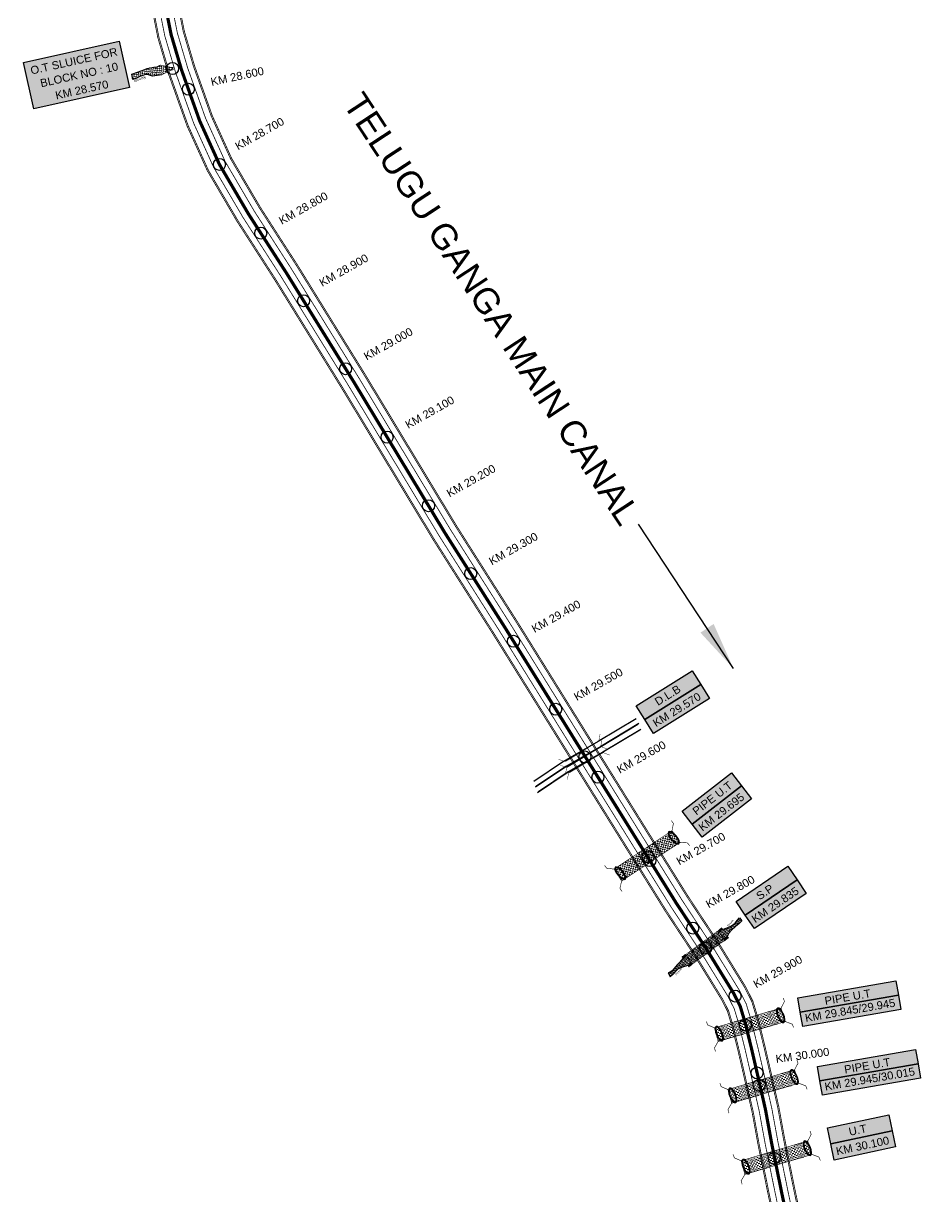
# Model space of a CAD drawing. Header units: inches. Extents: x 85036 to 260440, y 1649183 to 1742360.
# Drawn here: x 88382 to 89503, y 1707195 to 1708661 of the extents above; entities that cross this region are included whole.
import ezdxf

# ---------------------------------------------------------------- set-up
doc = ezdxf.new("R2010")
doc.units = ezdxf.units.IN
doc.header["$MEASUREMENT"] = 0
doc.header["$PDMODE"] = 32
doc.header["$PDSIZE"] = 15
doc.linetypes.add('ACAD_ISO02W100', pattern=[15, 12, -3])
for name, color, linetype in [('bed with', 5, 'Continuous'), ('cahnige', 7, 'Continuous'), ('CARTTRACK', 30, 'ACAD_ISO02W100'), ('chainage', 7, 'Continuous'), ('laying', 4, 'Continuous'), ('lining', 4, 'Continuous'), ('OT', 7, 'Continuous'), ('ROAD', 6, 'Continuous'), ('SLB', 11, 'Continuous'), ('STREAM', 4, 'Continuous'), ('Stu coo', 3, 'Continuous'), ('top of bund', 1, 'Continuous'), ('UT', 173, 'ACAD_ISO02W100'), ('V', 6, 'Continuous'), ('ZSTU', 7, 'Continuous')]:
    doc.layers.add(name, color=color, linetype=linetype)
doc.styles.add('5mm', font='times.ttf', dxfattribs={"height": 3})
doc.styles.get("Standard").update_dxf_attribs({"font": 'arial.ttf'})
doc.dimstyles.get("Standard").update_dxf_attribs({"dimtxt": 0.18, "dimasz": 0.18, "dimexe": 0.18, "dimexo": 0.0625, "dimgap": 0.09, "dimtad": 0, "dimtih": 1, "dimtoh": 1, "dimdec": 4, "dimzin": 0, "dimdsep": 46, "dimtxsty": 'Standard', "dimcen": 0.09, "dimadec": 0, "dimazin": 0, "dimtfac": 1, "dimtdec": 4, "dimtofl": 0, "dimtmove": 0, "dimatfit": 3, "dimfxl": 1, "dimtolj": 1, "dimtzin": 0, "dimarcsym": 0})
pattern_1 = [(228.0128, (-362214.3310220317, -1526288.492507028), (-7.999998232158162, -9.000001341607247), [0.134536, -13.319088]), (184.9697, (-362214.4210220316, -1526288.592507028), (12.00000105151764, 0.9999913070070519), [0.230868, -22.855925]), (132.5104, (-362214.6510220316, -1526288.612507028), (9.999990718346812, -11.0000086738712), [0.162788, -16.116032]), (267.2737, (-362215.0410220316, -1526288.862507028), (0.9999960177271904, 20.00000029497347), [0.210238, -20.813558]), (292.8337, (-362215.0510220316, -1526289.072507028), (-5.00000990543714, 11.99999641177778), [0.206155, -20.409373]), (357.2737, (-362214.9710220316, -1526289.262507028), (-20.00000029497347, 0.9999960177271915), [0.210238, -20.813558]), (37.6942, (-362214.7610220317, -1526289.272507028), (-13.00000734561798, -9.99999040516053), [0.278029, -27.524849]), (72.2553, (-362214.5410220316, -1526289.102507028), (7.000010762705409, 21.99999623123919), [0.262488, -25.986321]), (121.4296, (-362214.4610220316, -1526288.852507028), (-8.000008234176365, 12.99999503649257), [0.21095, -20.884073]), (175.2364, (-362214.5710220317, -1526288.672507028), (11.00000094631958, -0.9999915326612605), [0.2408319999999999, -11.80076299999999]), (222.3974, (-362214.8110220316, -1526288.652507028), (-12.00000735107323, -10.99999208201412), [0.311448, -30.833375]), (138.8141, (-362214.0510220316, -1526288.872507028), (-7.000002946805715, 5.999997313342756), [0.106301, -10.523844]), (171.4692, (-362214.1310220317, -1526288.802507028), (12.99999828481513, -2.00000791003979), [0.2022369999999999, -20.02151099999998]), (225, (-362214.3310220317, -1526288.772507028), (-1.110223024625157e-16, -1.000000309448952), [0.141421, -1.272792]), (203.1986, (-362214.4010220316, -1526288.652507028), (4.999999730667075, 2.000001325264854), [0.076158, -7.539615]), (291.8014, (-362214.4710220316, -1526288.682507028), (-0.9999999105006487, 3.00000027301077), [0.107703, -5.277462]), (30.9638, (-362214.4310220316, -1526288.782507028), (2.999998022287998, 2.000002483540733), [0.1749289999999999, -5.656022999999996]), (161.5651, (-362214.2810220316, -1526288.692507028), (2.000000434592962, -0.9999984032227077), [0.126491, -3.035787]), (16.38950000000001, (-362215.0510220316, -1526288.682507028), (10.00000219841196, 2.99999270981797), [0.1772, -17.542845]), (70.3462, (-362214.8810220317, -1526288.632507028), (-3.999995247371745, -11.00000213560622), [0.148661, -14.717408]), (293.1986, (-362214.2810220316, -1526288.492507028), (-2.000001325264854, 4.999999730667075), [0.152315, -7.463458]), (343.6105, (-362214.2210220316, -1526288.632507028), (-10.00000219841196, 2.999992709817974), [0.1771999999999999, -17.54284499999998]), (339.444, (-362215.0510220316, -1526289.302507028), (-5.000001844542423, 1.999995996421584), [0.17088, -8.373124]), (294.7751, (-362214.8910220317, -1526289.362507028), (-4.99999218924517, 11.00000342183912), [0.1431779999999999, -14.17464299999999]), (66.80140000000002, (-362214.2710220316, -1526289.492507028), (2.000001325264855, 4.999999730667075), [0.152315, -7.463458]), (17.35400000000001, (-362214.2110220316, -1526289.352507028), (-13.00000201909683, -3.999994502259118), [0.167631, -16.59542399999999]), (69.444, (-362214.7610220317, -1526289.492507028), (-1.999995996421587, -5.000001844542422), [0.08544, -8.458563999999999]), (101.3098999999999, (-362214.3310220317, -1526289.492507028), (-0.9999976321616053, 4.000000752230952), [0.05098999999999999, -5.048028999999998]), (165.9638, (-362214.3410220316, -1526289.442507028), (3.00000054598974, -0.9999980573612457), [0.206155, -3.91695]), (186.009, (-362214.5410220316, -1526289.392507028), (9.99999975090604, 0.9999993174818415), [0.19105, -18.913923]), (303.6901, (-362214.4310220316, -1526288.872507028), (-1.000001334507191, 1.99999955777116), [0.144222, -3.461329]), (353.1572, (-362214.3510220316, -1526288.992507028), (16.99999936547855, -2.000007997924761), [0.251794, -24.927563]), (60.94540000000001, (-362214.1010220316, -1526289.022507028), (-4.000000027199279, -7.000000384569686), [0.102956, -10.192674]), (90, (-362214.0510220316, -1526288.932507028), (-0.9999999999999999, 1), [0.06, -0.94]), (120.2564, (-362214.5610220316, -1526289.362507028), (3.999994886802694, -7.000002455854734), [0.138924, -13.75352]), (48.01279999999999, (-362214.6310220317, -1526289.242507028), (7.99999823215816, 9.000001341607248), [0.269072, -13.184552]), (0, (-362214.4510220317, -1526289.042507028), (1, 1), [0.26, -0.74]), (325.3048, (-362214.1910220316, -1526289.042507028), (-9.999994258987526, 7.000008609594458), [0.158114, -15.653274]), (254.0546, (-362214.0610220316, -1526289.132507028), (-0.9999998892963811, -4.000000126652151), [0.145602, -7.134508]), (207.646, (-362214.1010220316, -1526289.272507028), (-18.99999580717959, -10.00000771316918), [0.237065, -23.469474]), (175.4261, (-362214.3110220316, -1526289.382507028), (-13.00000055831213, 0.999994801161084), [0.2507989999999997, -24.82907399999998])]
pattern_2 = [(0, (-362215.0510220316, -1526289.492507028), (1.25, 1.25), [1.25, -1.25])]
pattern_3 = [(228.0128, (-362243.1753484617, -1526336.432974194), (-7.999998232158162, -9.000001341607247), [0.134536, -13.319088]), (184.9697, (-362243.2653484617, -1526336.532974194), (12.00000105151764, 0.9999913070070519), [0.230868, -22.855925]), (132.5104, (-362243.4953484617, -1526336.552974194), (9.999990718346812, -11.0000086738712), [0.162788, -16.116032]), (267.2737, (-362243.8853484617, -1526336.802974194), (0.9999960177271904, 20.00000029497347), [0.210238, -20.813558]), (292.8337, (-362243.8953484617, -1526337.012974194), (-5.00000990543714, 11.99999641177778), [0.206155, -20.409373]), (357.2737, (-362243.8153484617, -1526337.202974194), (-20.00000029497347, 0.9999960177271915), [0.210238, -20.813558]), (37.6942, (-362243.6053484617, -1526337.212974194), (-13.00000734561798, -9.99999040516053), [0.278029, -27.524849]), (72.2553, (-362243.3853484617, -1526337.042974194), (7.000010762705409, 21.99999623123919), [0.262488, -25.986321]), (121.4296, (-362243.3053484617, -1526336.792974194), (-8.000008234176365, 12.99999503649257), [0.21095, -20.884073]), (175.2364, (-362243.4153484617, -1526336.612974194), (11.00000094631958, -0.9999915326612605), [0.2408319999999999, -11.80076299999999]), (222.3974, (-362243.6553484617, -1526336.592974194), (-12.00000735107323, -10.99999208201412), [0.311448, -30.833375]), (138.8141, (-362242.8953484617, -1526336.812974194), (-7.000002946805715, 5.999997313342756), [0.106301, -10.523844]), (171.4692, (-362242.9753484617, -1526336.742974194), (12.99999828481513, -2.00000791003979), [0.2022369999999998, -20.02151099999998]), (225, (-362243.1753484617, -1526336.712974194), (-1.110223024625157e-16, -1.000000309448952), [0.141421, -1.272792]), (203.1986, (-362243.2453484617, -1526336.592974194), (4.999999730667075, 2.000001325264854), [0.076158, -7.539615]), (291.8014, (-362243.3153484617, -1526336.622974194), (-0.9999999105006487, 3.00000027301077), [0.107703, -5.277462]), (30.9638, (-362243.2753484617, -1526336.722974194), (2.999998022287998, 2.000002483540733), [0.1749289999999998, -5.656022999999995]), (161.5651, (-362243.1253484617, -1526336.632974194), (2.000000434592962, -0.9999984032227077), [0.126491, -3.035787]), (16.38950000000001, (-362243.8953484617, -1526336.622974194), (10.00000219841196, 2.99999270981797), [0.1772, -17.542845]), (70.3462, (-362243.7253484617, -1526336.572974194), (-3.999995247371745, -11.00000213560622), [0.148661, -14.717408]), (293.1986, (-362243.1253484617, -1526336.432974194), (-2.000001325264854, 4.999999730667075), [0.152315, -7.463458]), (343.6105, (-362243.0653484617, -1526336.572974194), (-10.00000219841196, 2.999992709817974), [0.1771999999999998, -17.54284499999998]), (339.444, (-362243.8953484617, -1526337.242974194), (-5.000001844542423, 1.999995996421584), [0.17088, -8.373124]), (294.7751, (-362243.7353484617, -1526337.302974194), (-4.99999218924517, 11.00000342183912), [0.1431779999999998, -14.17464299999999]), (66.80140000000002, (-362243.1153484617, -1526337.432974194), (2.000001325264855, 4.999999730667075), [0.152315, -7.463458]), (17.35400000000001, (-362243.0553484617, -1526337.292974194), (-13.00000201909683, -3.999994502259118), [0.167631, -16.59542399999999]), (69.444, (-362243.6053484617, -1526337.432974194), (-1.999995996421587, -5.000001844542422), [0.08544, -8.458563999999999]), (101.3098999999999, (-362243.1753484617, -1526337.432974194), (-0.9999976321616053, 4.000000752230952), [0.05098999999999998, -5.048028999999997]), (165.9638, (-362243.1853484617, -1526337.382974194), (3.00000054598974, -0.9999980573612457), [0.206155, -3.91695]), (186.009, (-362243.3853484617, -1526337.332974194), (9.99999975090604, 0.9999993174818415), [0.19105, -18.913923]), (303.6901, (-362243.2753484617, -1526336.812974194), (-1.000001334507191, 1.99999955777116), [0.144222, -3.461329]), (353.1572, (-362243.1953484617, -1526336.932974194), (16.99999936547855, -2.000007997924761), [0.251794, -24.927563]), (60.94540000000001, (-362242.9453484617, -1526336.962974194), (-4.000000027199279, -7.000000384569686), [0.102956, -10.192674]), (90, (-362242.8953484617, -1526336.872974194), (-0.9999999999999999, 1), [0.06, -0.94]), (120.2564, (-362243.4053484617, -1526337.302974194), (3.999994886802694, -7.000002455854734), [0.138924, -13.75352]), (48.01279999999999, (-362243.4753484617, -1526337.182974194), (7.99999823215816, 9.000001341607248), [0.269072, -13.184552]), (0, (-362243.2953484617, -1526336.982974194), (1, 1), [0.26, -0.74]), (325.3048, (-362243.0353484617, -1526336.982974194), (-9.999994258987526, 7.000008609594458), [0.158114, -15.653274]), (254.0546, (-362242.9053484617, -1526337.072974194), (-0.9999998892963811, -4.000000126652151), [0.145602, -7.134508]), (207.646, (-362242.9453484617, -1526337.212974194), (-18.99999580717959, -10.00000771316918), [0.237065, -23.469474]), (175.4261, (-362243.1553484617, -1526337.322974194), (-13.00000055831213, 0.999994801161084), [0.2507989999999997, -24.82907399999998])]

# ---------------------------------------------------------------- blocks, each defined once
blk = doc.blocks.new('VBVB')
at = {"layer": 'STREAM'}
h = blk.add_hatch(dxfattribs=at)
h.set_pattern_fill('DASH', color=256, scale=10, style=0)
h.set_pattern_definition([(0, (17867.88371487719, -28501.71006121906), (1.25, 1.25), [1.25, -1.25])])
h.paths.add_polyline_path([(380095.9578547815, 1497774.979899091), (380098.8683746898, 1497780.214053723), (380100.4483272064, 1497784.617400714), (380101.7788353608, 1497788.771502249), (380103.7746272102, 1497793.590268896), (380099.5335991489, 1497795.916580957), (380098.452594594, 1497793.507197633), (380097.6210344023, 1497789.602341558), (380096.9557507077, 1497787.691449154), (380095.791578286, 1497784.700503649), (380093.8789543023, 1497782.955785437), (380090.8853257658, 1497780.795647573), (380086.5656440002, 1497773.963976908), (380084.6014813699, 1497765.180921337), (380084.0768038103, 1497764.329620298), (380085.9416349676, 1497763.15133106), (380086.5685083546, 1497763.834778382), (380093.7175540949, 1497769.302057871), (380094.4610701322, 1497772.653587032)])
at = {"layer": 'OT', "const_width": 0.4999999999999999}
blk.add_lwpolyline([(380084.6014813699, 1497765.180921337), (380084.0733134003, 1497764.331791371), (380083.5451454307, 1497763.482661405), (380085.4049872326, 1497762.307524679), (380085.9416349677, 1497763.15133106), (380084.0768038104, 1497764.329620298), (380085.9416349677, 1497763.15133106), (380086.568508355, 1497763.834778382), (380093.717554095, 1497769.302057871), (380086.568508355, 1497763.834778382), (380085.9416349677, 1497763.15133106), (380084.0768038104, 1497764.329620298), (380084.6014813699, 1497765.180921337), (380086.5656440002, 1497773.963976908)], dxfattribs=at)
at = {"layer": 'STREAM'}
blk.add_lwpolyline([(380086.5656440002, 1497773.963976908), (380090.8853257659, 1497780.795647574), (380093.8789543033, 1497782.955785438), (380095.7915782861, 1497784.700503649), (380096.9557507072, 1497787.691449152), (380097.6210344024, 1497789.602341558), (380098.4525945941, 1497793.507197633), (380099.5335991488, 1497795.916580957), (380103.7746272101, 1497793.590268896), (380101.7788353609, 1497788.771502249), (380100.4483272069, 1497784.617400716), (380098.8683746899, 1497780.214053723), (380095.9578547826, 1497774.979899092), (380094.4610701321, 1497772.653587032), (380093.717554095, 1497769.302057871)], dxfattribs=at)
at = {"layer": 'cahnige', "style": '5mm'}
blk.add_text('Stream', height=2.5, rotation=71.17434464616717, dxfattribs=at).set_placement((380095.0016310557, 1497785.493162808))
blk = doc.blocks.new('A$C377B10CC')
at = {"layer": 'STREAM'}
h = blk.add_hatch(dxfattribs=at)
h.set_pattern_fill('DASH', color=256, scale=10, style=0)
h.set_pattern_definition(pattern_2)
h.paths.add_polyline_path([(-21.08494824264198, 10.39821502007544), (-19.27474394725869, 14.9729934823699), (-16.18663339636989, 21.24998857849248), (-13.84395335207229, 26.14394057728347), (-11.82073506258894, 30.82506799115799), (-15.86717164155561, 33.27204399043694), (-17.46448041551048, 29.0164390646387), (-18.42280644358834, 24.86724643129855), (-21.40440999745624, 19.97332610306328), (-25.23789181862958, 15.71772117726505), (-29.9438456458156, 11.73286320897751), (-32.55258794897789, 7.397025274472546), (-28.05102203169388, 4.507492972305098), (-23.61509535066327, 1.521298239562105), (-21.08650298323482, 5.72392365569249)])
h = blk.add_hatch(dxfattribs=at)
h.set_pattern_fill('DASH', color=256, scale=10, style=0)
h.set_pattern_definition(pattern_2)
h.paths.add_polyline_path([(-60.19243563445735, -34.66217618575828), (-53.98690071125707, -38.64547753962713), (-47.9096301992253, -42.73659862830805), (-22.26358327601338, -0.1118046867195504), (-28.38064794772072, 4.006105192238503), (-34.54584827913632, 7.963515976456129)])
h = blk.add_hatch(dxfattribs=at)
h.set_pattern_fill('DASH', color=256, scale=10, style=0)
h.set_pattern_definition(pattern_2)
h.paths.add_polyline_path([(-57.74663512443659, -50.484279576689), (-52.45942178077529, -46.41916892677546), (-49.88059994621258, -42.13306005246427), (-54.31652662728474, -39.14686531969357), (-58.81809254456867, -36.25733301752601), (-61.3969143789727, -40.54344189167021), (-63.59385741560255, -47.48107765731402), (-64.76519743772232, -50.56640072958572), (-67.96923356887419, -60.27215190371499), (-69.88594486127842, -62.93188914703207), (-71.69620839302661, -64.63413745141588), (-67.43681705632478, -68.35777592635714), (-64.88112301792717, -63.03830143949018), (-63.28387348033723, -57.93158819666134), (-61.89957870042419, -54.84626512438989), (-59.45039165910562, -52.18652788107279)])
at = {"layer": 'UT', "ltscale": 0.2}
h = blk.add_hatch(dxfattribs=at)
h.set_pattern_fill('GRAVEL', color=256, style=0)
h.set_pattern_definition(pattern_1)
h.paths.add_polyline_path([(-34.2363896589959, 8.477849041344596), (-32.55258794897789, 7.397025274472544), (-29.9438456458156, 11.73286320897751), (-31.65756782452809, 12.7639579155948)])
h = blk.add_hatch(dxfattribs=at)
h.set_pattern_fill('GRAVEL', color=256, style=0)
h.set_pattern_definition(pattern_1)
h.paths.add_polyline_path([(-23.61509535066326, 1.521298239562115), (-21.95385443983832, 0.4029774884693321), (-19.37278080452233, 4.692828949075191), (-21.08650298323482, 5.723923655692487)])
h = blk.add_hatch(dxfattribs=at)
h.set_pattern_fill('GRAVEL', color=256, style=0)
h.set_pattern_definition(pattern_3)
h.paths.add_polyline_path([(-58.81809254409745, -36.25733301672153), (-60.50189425464487, -35.17650925088674), (-63.08071608917089, -39.46261812490411), (-61.39691437908914, -40.54344189190306)])
h = blk.add_hatch(dxfattribs=at)
h.set_pattern_fill('GRAVEL', color=256, style=0)
h.set_pattern_definition(pattern_3)
h.paths.add_polyline_path([(-48.21710723458091, -43.24763821694069), (-49.9308294133516, -42.21654351055622), (-52.45942178071709, -46.41916892677546), (-50.7981808698969, -47.53748967801221)])
at = {"layer": 'STREAM'}
for points in [[(-29.9438456458156, 11.73286320897751), (-25.23789181862958, 15.71772117726505), (-21.40440999745624, 19.9733261030633), (-18.42280644358834, 24.86724643129855), (-17.46448041551048, 29.01643906463869), (-15.86717164155561, 33.27204399043694), (-11.82073506258894, 30.82506799115799), (-13.84395335207228, 26.1439405772835), (-16.18663339636987, 21.24998857849278), (-19.27474394725868, 14.97299348236993), (-21.08494824264199, 10.39821502007544), (-21.08650298323482, 5.723923655692488)], [(-61.39691437897272, -40.54344189167023), (-63.59385741560254, -47.48107765731402), (-64.76519743772224, -50.56640072958544), (-67.96923356887419, -60.27215190371498), (-69.8859448612784, -62.93188914703205), (-71.69620839302661, -64.63413745141588), (-67.4368170563248, -68.35777592635714), (-64.88112301792717, -63.03830143949017), (-63.28387348033721, -57.93158819666132), (-61.89957870042417, -54.8462651243899), (-59.45039165910566, -52.18652788107283), (-57.74663512443658, -50.484279576689), (-52.4594217807753, -46.41916892677546)]]:
    blk.add_lwpolyline(points, dxfattribs=at)
at = {"layer": 'UT', "ltscale": 0.2, "const_width": 0.5}
for points in [[(-60.50189425458666, -35.17650925065391), (-34.54584827914368, 7.963515976443887)], [(-48.21935903542908, -43.25138080352917), (-22.26358327601338, -0.1118046867195517)], [(-34.5605003585224, 7.972921071806923), (-28.38064794772072, 4.006105192238465), (-22.26358327601338, -0.1118046867195517)], [(-34.2363896589959, 8.477849041344598), (-31.65756782452809, 12.7639579155948)], [(-34.2363896589959, 8.477849041344598), (-28.05102203169372, 4.507492972305045), (-21.95385443983832, 0.4029774884693325)], [(-32.55258794891415, 7.397025274578482), (-29.9438456458156, 11.73286320897751)], [(-31.65756782452809, 12.7639579155948), (-29.9438456458156, 11.73286320897751)], [(-23.61509535071673, 1.521298239473253), (-21.08650298323482, 5.723923655692488)], [(-22.26358327601338, -0.1118046867195517), (-21.95385443983832, 0.4029774884693325)], [(-21.95385443983832, 0.4029774884693325), (-19.37278080452234, 4.692828949075192)], [(-21.08650298323482, 5.723923655692488), (-19.37278080452234, 4.692828949075192)], [(-63.08071608905448, -39.46261812490411), (-60.50189425458666, -35.17650925065391)], [(-63.08071608905448, -39.46261812490411), (-61.39691437897272, -40.54344189167023)], [(-61.39691437897272, -40.54344189167023), (-58.81809254450491, -36.25733301742002)], [(-60.50189425458666, -35.17650925065391), (-54.31652662728447, -39.14686531969346), (-48.21935903542908, -43.25138080352917)], [(-60.17778355506016, -34.67158128111623), (-53.98690071125748, -38.64547753962688), (-47.8842965469812, -42.75365283689462)], [(-52.4594217807753, -46.41916892677546), (-49.88059994624928, -42.13306005252525)], [(-50.7981808698969, -47.53748967777938), (-48.21710723458091, -43.24763821717352)], [(-52.4594217807753, -46.41916892677546), (-50.7981808698969, -47.53748967777938)]]:
    blk.add_lwpolyline(points, dxfattribs=at)
at = {"layer": 'cahnige', "style": '5mm'}
for p in [(-24.70947435131529, 16.98236319143325), (-60.9109538581688, -63.65351491281763)]:
    blk.add_text('Stream', height=2.5, rotation=71.17434464616717, dxfattribs=at).set_placement(p)
blk = doc.blocks.new('GGF')
at = {"layer": 'STREAM'}
h = blk.add_hatch(dxfattribs=at)
h.set_pattern_fill('DASH', color=256, scale=10, angle=-6.082734917303942, style=0)
h.set_pattern_definition([(353.9172650826961, (-115347.3726237068, 1016.387648081312), (1.375417949938526, 1.110506849590268), [1.25, -1.25])])
h.paths.add_polyline_path([(406186.8358267642, 1485623.894007653), (406186.3350356966, 1485618.16585714), (406185.8342446289, 1485612.437706626), (406242.6024607782, 1485608.895201602), (406242.8636284556, 1485614.639267362), (406243.1247961327, 1485620.383333121)])
at = {"layer": 'laying', "linetype": 'ByBlock', "extrusion": (0, 0, -1)}
for centre in [(406188.8340515448, 1485618.100544371), (406240.8092758137, 1485614.964376942)]:
    blk.add_ellipse(centre, major_axis=(0.4022038884711088, -6.365555352701567), ratio=0.3887167828476952, dxfattribs=at)
at = {"layer": 'laying', "linetype": 'ByBlock'}
for points in [[(406189.2044231551, 1485612.238788546), (406189.1301593552, 1485612.234096231), (406189.0528622998, 1485612.245618227), (406188.8631006061, 1485612.324588027), (406188.7519765225, 1485612.394145026), (406188.5122836892, 1485612.610022701), (406188.3845252309, 1485612.755754402), (406187.9901122551, 1485613.318903608), (406187.7273521348, 1485613.85898441), (406187.2895556467, 1485615.151754198), (406187.1131680161, 1485615.903753204), (406186.8806331598, 1485617.489787864), (406186.8243655579, 1485618.323341603), (406186.8412834518, 1485619.932858505), (406186.9146281564, 1485620.708349793), (406187.1740924141, 1485622.067517512), (406187.3614922329, 1485622.65073727), (406187.7140922088, 1485623.356040432), (406187.8630650354, 1485623.567618286), (406188.1141012118, 1485623.821781273), (406188.2175726035, 1485623.889167762), (406188.3951326545, 1485623.961233407), (406188.4694103668, 1485623.970225642), (406188.6399464445, 1485623.94807565), (406188.7398646418, 1485623.913414563), (406188.9754422541, 1485623.761023998), (406189.1085637353, 1485623.642922326), (406189.3815283708, 1485623.318037364), (406189.5211763898, 1485623.111945711), (406189.9516964495, 1485622.33059618), (406190.2214699374, 1485621.608086816), (406190.6248590543, 1485619.961048005), (406190.7595287117, 1485619.037350996), (406190.8632364098, 1485617.186895084), (406190.8321935693, 1485616.26108243), (406190.6143732872, 1485614.607066808), (406190.4262052957, 1485613.879561222), (406190.055177624, 1485613.01905299), (406189.9016287614, 1485612.765040143), (406189.6325239488, 1485612.445281366), (406189.5169377527, 1485612.35368761), (406189.3392356181, 1485612.260876767), (406189.2716159608, 1485612.243034084), (406189.2044231551, 1485612.238788546)], [(406241.179647424, 1485609.102621116), (406241.1053836241, 1485609.097928802), (406241.0280865688, 1485609.109450798), (406240.838324875, 1485609.188420597), (406240.7272007914, 1485609.257977597), (406240.4875079581, 1485609.473855271), (406240.3597494998, 1485609.619586973), (406239.965336524, 1485610.182736179), (406239.7025764037, 1485610.722816981), (406239.2647799156, 1485612.015586769), (406239.088392285, 1485612.767585774), (406238.8558574287, 1485614.353620435), (406238.7995898268, 1485615.187174174), (406238.8165077207, 1485616.796691076), (406238.8898524253, 1485617.572182364), (406239.149316683, 1485618.931350083), (406239.3367165019, 1485619.514569841), (406239.6893164777, 1485620.219873002), (406239.8382893043, 1485620.431450857), (406240.0893254807, 1485620.685613844), (406240.1927968724, 1485620.753000333), (406240.3703569234, 1485620.825065977), (406240.4446346357, 1485620.834058213), (406240.6151707135, 1485620.811908221), (406240.7150889107, 1485620.777247134), (406240.950666523, 1485620.624856569), (406241.0837880042, 1485620.506754897), (406241.3567526398, 1485620.181869935), (406241.4964006587, 1485619.975778282), (406241.9269207185, 1485619.194428751), (406242.1966942063, 1485618.471919387), (406242.6000833233, 1485616.824880576), (406242.7347529806, 1485615.901183567), (406242.8384606787, 1485614.050727655), (406242.8074178382, 1485613.124915001), (406242.5895975561, 1485611.470899379), (406242.4014295646, 1485610.743393793), (406242.0304018929, 1485609.882885561), (406241.8768530303, 1485609.628872714), (406241.6077482177, 1485609.309113937), (406241.4921620216, 1485609.21752018), (406241.314459887, 1485609.124709338), (406241.2468402297, 1485609.106866655), (406241.179647424, 1485609.102621116)]]:
    blk.add_open_spline(points, degree=3, knots=[0, 0, 0, 0, 0.1890722348827286, 0.1890722348827286, 0.3781444697654573, 0.3781444697654573, 0.567216704648186, 0.567216704648186, 0.9642381621637766, 0.9642381621637766, 1.361259619679367, 1.361259619679367, 1.758281077194958, 1.758281077194958, 2.155302534710549, 2.155302534710549, 2.552323992226139, 2.552323992226139, 2.807761081817867, 2.807761081817867, 3.012439963152372, 3.012439963152372, 3.217118844486876, 3.217118844486876, 3.421797725821381, 3.421797725821381, 3.626476607155885, 3.626476607155885, 3.831155488490389, 3.831155488490389, 4.280922883927905, 4.280922883927905, 4.730690279365422, 4.730690279365422, 5.180457674802938, 5.180457674802938, 5.630225070240454, 5.630225070240454, 5.896844194109022, 5.896844194109022, 6.112115499412711, 6.112115499412711, 6.283185307179586, 6.283185307179586, 6.283185307179586, 6.283185307179586], dxfattribs=at)
at = {"layer": 'UT', "ltscale": 0.2, "const_width": 0.4999999999999999}
for points in [[(406181.0067191261, 1485605.627956516), (406181.2043290924, 1485608.621441158), (406185.8342446289, 1485612.437706626), (406186.3350356966, 1485618.16585714), (406186.8358267643, 1485623.894007653), (406182.485284513, 1485628.02592998), (406182.4731358847, 1485631.025905382)], [(406186.8358267643, 1485623.894007653), (406243.1247961327, 1485620.383333121)], [(406247.6637609265, 1485627.388723734), (406247.5913202798, 1485624.389598469), (406243.1247961327, 1485620.383333121), (406242.8636284556, 1485614.639267362), (406242.6024607783, 1485608.895201602), (406247.1217425518, 1485604.948545771), (406247.2591485833, 1485601.95169416)], [(406185.8342446289, 1485612.437706626), (406242.6024607783, 1485608.895201602)]]:
    blk.add_lwpolyline(points, dxfattribs=at)
blk = doc.blocks.new('FGDFGDFG6YURT')
at = {"layer": 'ROAD', "color": 1, "linetype": 'Continuous', "lineweight": 25}
for points in [[(386103.5284786596, 1482907.418250796, 0), (386134.4943898718, 1482913.048692988, 0), (386162.3338302057, 1482917.432879298, 0), (386187.03831635, 1482923.149040827, 0)], [(386104.2356023123, 1482903.529261708, 0), (386135.1554971575, 1482909.151336877, 0), (386163.0877641085, 1482913.550141626, 0), (386187.9293691025, 1482919.298029924, 0)], [(386104.349895274, 1482907.665549859, 0), (386135.2697901193, 1482913.287625029, 0), (386163.2020570702, 1482917.686429777, 0), (386188.0436620642, 1482923.434318075, 0)]]:
    blk.add_polyline3d(points, dxfattribs=at)
at = {"layer": 'SLB'}
for points, const_width in [([(386134.5918138346, 1482913.396780385), (386148.2388681522, 1482915.445660189), (386161.8187230226, 1482917.900765421)], 0.4999999999999999), ([(386161.9926194173, 1482918.187514973), (386148.4127645467, 1482915.732409741), (386134.9121982792, 1482912.873264684)], 0.4999999999999999), ([(386161.8187230226, 1482917.900765421), (386162.1664906862, 1482917.940232523), (386164.805117545, 1482921.997725382)], 0.2999999999999999), ([(386134.5918138346, 1482913.396780385), (386134.2422434629, 1482913.414116911), (386130.6310287907, 1482916.63665141)], 0.2999999999999999), ([(386134.7979053175, 1482908.736976533), (386134.4514698859, 1482908.687151922), (386131.9350661394, 1482904.552746017)], 0.2999999999999999), ([(386161.8783264555, 1482914.051226821), (386148.298471585, 1482911.59612159), (386134.7979053175, 1482908.736976533)], 0.4999999999999999), ([(386161.8783264555, 1482914.051226821), (386162.2282584353, 1482914.044326869), (386165.9340047213, 1482910.930961412)], 0.2999999999999999)]:
    blk.add_lwpolyline(points, dxfattribs=dict(at, const_width=const_width))

msp = doc.modelspace()

# ---------------------------------------------------------------- hatches: boundary and pattern name
at = {"layer": 'V'}
msp.add_hatch(color=2, dxfattribs=at).paths.add_polyline_path([(88381.57948426041, 1708612.542523157), (88500.96555772302, 1708639.100422722), (88513.873045832, 1708581.07722251), (88394.48697236943, 1708554.519322946)])
at = {"layer": 'ZSTU'}
h = msp.add_hatch(color=135, dxfattribs=at)
h.set_gradient(color1=(141, 177, 78), color2=(107, 135, 59), one_color=1, tint=0.3799999952316284, name='CYLINDER')
h.paths.add_polyline_path([(89227.93399950696, 1707834.901205744), (89217.12559637404, 1707852.278612397), (89147.35280112922, 1707808.62962557), (89158.16120426179, 1707791.252218918)])
h.paths.add_polyline_path([(89173.58290230905, 1707804.808901336), (89207.49672253628, 1707825.902626545), (89199.57441651844, 1707838.639858088), (89165.66059629119, 1707817.546132879)], flags=24)
h = msp.add_hatch(color=252, dxfattribs=at)
h.set_gradient(color1=(167, 88, 159), color2=(127, 67, 121), one_color=1, tint=0.3799999952316284, name='CYLINDER')
h.paths.add_polyline_path([(89238.74240263918, 1707817.523799092), (89227.93399950676, 1707834.901205744), (89158.16120426191, 1707791.252218918), (89168.9696073948, 1707773.874812266)])
h.paths.add_polyline_path([(89171.20135647492, 1707777.919609586), (89232.90944935111, 1707816.300822483), (89224.81961844474, 1707829.30739521), (89163.11152556853, 1707790.926182313)], flags=24)
h = msp.add_hatch(color=135, dxfattribs=at)
h.set_gradient(color1=(141, 177, 78), color2=(107, 135, 59), one_color=1, tint=0.3799999952316284, name='CYLINDER')
h.paths.add_polyline_path([(89204.55897174412, 1707676.704270668), (89217.08627723815, 1707660.522105876), (89278.95312077453, 1707708.466547325), (89266.42581528175, 1707724.648712115)])
h.paths.add_polyline_path([(89222.10818556481, 1707667.513077888), (89272.16611071679, 1707706.265057542), (89262.82730327139, 1707718.328475418), (89212.76937811941, 1707679.576495764)], flags=24)
h = msp.add_hatch(color=252, dxfattribs=at)
h.set_gradient(color1=(167, 88, 159), color2=(127, 67, 121), one_color=1, tint=0.3799999952316284, name='CYLINDER')
h.paths.add_polyline_path([(89291.48042626705, 1707692.284382534), (89278.95312077444, 1707708.466547325), (89217.08627723824, 1707660.522105876), (89229.61358273134, 1707644.339941085)])
h.paths.add_polyline_path([(89229.67069569585, 1707647.370097733), (89287.13711825601, 1707691.857311917), (89277.7544666442, 1707703.977365559), (89220.2880440841, 1707659.490151374)], flags=24)
h = msp.add_hatch(color=135, dxfattribs=at)
h.set_gradient(color1=(141, 177, 78), color2=(107, 135, 59), one_color=1, tint=0.3799999952316284, name='CYLINDER')
h.paths.add_polyline_path([(89272.0174435979, 1707563.853990328), (89283.5135308273, 1707546.923667865), (89348.24384654037, 1707590.925508994), (89336.74775931172, 1707607.855831455)])
h.paths.add_polyline_path([(89300.87614568468, 1707561.469053853), (89323.78213908608, 1707577.022762226), (89315.06838376686, 1707589.855536061), (89292.16239036547, 1707574.301827688)], flags=24)
h = msp.add_hatch(color=252, dxfattribs=at)
h.set_gradient(color1=(167, 88, 159), color2=(127, 67, 121), one_color=1, tint=0.3799999952316284, name='CYLINDER')
h.paths.add_polyline_path([(89359.73993376849, 1707573.995186532), (89348.24384654028, 1707590.925508993), (89283.51353082748, 1707546.923667865), (89295.00961805641, 1707529.993345404)])
h.paths.add_polyline_path([(89295.25517308796, 1707533.014076098), (89355.37846791386, 1707573.839207659), (89346.76817406938, 1707586.519613466), (89286.64487924348, 1707545.694481905)], flags=24)
h = msp.add_hatch(color=135, dxfattribs=at)
h.set_gradient(color1=(141, 177, 78), color2=(107, 135, 59), one_color=1, tint=0.3799999952316284, name='CYLINDER')
h.paths.add_polyline_path([(89349.18003396568, 1707443.578118007), (89352.29161228536, 1707425.58479079), (89474.93357400727, 1707446.793212365), (89471.82199568753, 1707464.786539583)])
h.paths.add_polyline_path([(89381.59599761534, 1707431.437238156), (89443.97506799322, 1707442.224423908), (89441.37547304318, 1707457.257104356), (89378.9964026653, 1707446.469918604)], flags=24)
h = msp.add_hatch(color=252, dxfattribs=at)
h.set_gradient(color1=(167, 88, 159), color2=(127, 67, 121), one_color=1, tint=0.3799999952316284, name='CYLINDER')
h.paths.add_polyline_path([(89478.04515232693, 1707428.799885147), (89474.93357400721, 1707446.793212365), (89352.29161228533, 1707425.58479079), (89355.403190605, 1707407.591463572)])
h.paths.add_polyline_path([(89357.08480933838, 1707410.055058106), (89474.68453083304, 1707430.391527252), (89472.04134777188, 1707445.676264717), (89354.44162627717, 1707425.33979557)], flags=24)
h = msp.add_hatch(color=135, dxfattribs=at)
h.set_gradient(color1=(141, 177, 78), color2=(107, 135, 59), one_color=1, tint=0.3799999952316284, name='CYLINDER')
h.paths.add_polyline_path([(89373.69048228158, 1707357.762650306), (89376.80206060121, 1707339.769323088), (89499.44402232312, 1707360.977744664), (89496.33244400343, 1707378.971071881)])
h.paths.add_polyline_path([(89406.10644593122, 1707345.621770454), (89468.4855163091, 1707356.408956206), (89465.88592135906, 1707371.441636654), (89403.50685098118, 1707360.654450902)], flags=24)
h = msp.add_hatch(color=252, dxfattribs=at)
h.set_gradient(color1=(167, 88, 159), color2=(127, 67, 121), one_color=1, tint=0.3799999952316284, name='CYLINDER')
h.paths.add_polyline_path([(89502.55560064275, 1707342.984417446), (89499.444022323, 1707360.977744663), (89376.80206060121, 1707339.769323088), (89379.91363892079, 1707321.775995871)])
h.paths.add_polyline_path([(89381.59503021123, 1707324.230897916), (89499.19811246605, 1707344.567948238), (89496.55318588042, 1707359.862767983), (89378.95010362557, 1707339.525717661)], flags=24)
h = msp.add_hatch(color=135, dxfattribs=at)
h.set_gradient(color1=(141, 177, 78), color2=(107, 135, 59), one_color=1, tint=0.3799999952316284, name='CYLINDER')
h.paths.add_polyline_path([(89386.26221013404, 1707280.807007565), (89390.54442856018, 1707260.795549706), (89467.07318218218, 1707277.212786504), (89462.79096375662, 1707297.224244361)])
h.paths.add_polyline_path([(89412.1363578377, 1707267.791030096), (89439.11427510067, 1707273.563989529), (89435.92198340237, 1707288.482054051), (89408.94406613943, 1707282.709094618)], flags=24)
h = msp.add_hatch(color=252, dxfattribs=at)
h.set_gradient(color1=(167, 88, 159), color2=(127, 67, 121), one_color=1, tint=0.3799999952316284, name='CYLINDER')
h.paths.add_polyline_path([(89471.35540060737, 1707257.201328646), (89467.07318218218, 1707277.212786503), (89390.54442856004, 1707260.795549707), (89394.8266469861, 1707240.784091849)])
h.paths.add_polyline_path([(89396.1905838993, 1707243.490526274), (89467.25566747424, 1707258.697624755), (89464.04838849095, 1707273.685727138), (89392.98330491601, 1707258.478628657)], flags=24)

# ---------------------------------------------------------------- linework, layer by layer
at = {"color": 2}
for p in [(88567.83849682918, 1708605.008950877), (89083.21849682918, 1707744.498950877), (89162.08849682918, 1707619.628950877), (89234.02849682918, 1707505.538950877), (89283.69849682917, 1707409.258950877), (89300.91849682917, 1707334.158950877), (89319.70849682917, 1707242.898950877)]:
    msp.add_point(p, dxfattribs=at)
for p in [(88587.67815360444, 1708579.133117516), (88626.46149682917, 1708485.079950877), (88678.08668832632, 1708399.285681696), (88731.56575512161, 1708314.787223635), (88784.16162702892, 1708229.736213892), (88836.01323629974, 1708144.229426933), (88887.67797199017, 1708058.609598119), (88940.50097663858, 1707973.6994681), (88993.90708714645, 1707889.154880098), (89046.68863162686, 1707804.218971542), (89099.4727145507, 1707719.284640498), (89164.28726658024, 1707615.010549079), (89217.91277307062, 1707530.604950605), (89270.75706402055, 1707445.708066599), (89298.3556398669, 1707349.591894124)]:
    msp.add_point(p)
at = {"layer": 'bed with', "const_width": 1}
for points in [[(88549.42127454511, 1708689.785744417), (88558.18101970825, 1708645.777557486), (88571.47991114401, 1708600.606084923), (88594.2887467212, 1708536.603006054), (88619.30255911427, 1708481.374549738), (88655.92725956519, 1708418.861417593), (88703.2102497369, 1708345.3345709), (88787.81979110531, 1708208.515336513), (88900.93333910924, 1708021.061312292), (88976.87657065439, 1707901.308794847), (89078.12815619019, 1707738.375036547), (89190.46136685245, 1707557.652604361), (89226.90643935293, 1707502.312197339), (89261.82114996883, 1707445.517932506), (89269.63695387001, 1707430.161721679), (89275.65754106708, 1707410.249754197), (89283.69998754276, 1707377.385542177), (89291.71539485978, 1707342.550961287), (89300.95286639655, 1707301.97299298), (89308.24631065968, 1707262.075029656), (89320.51229294192, 1707201.435355242), (89340.1509944553, 1707108.545985854)], [(88565.35971911324, 1708692.184157337), (88573.82997395008, 1708649.630344268), (88586.79708251433, 1708605.58581683), (88609.23024693716, 1708542.636895699), (88633.62043454411, 1708488.785352015), (88669.6497340932, 1708427.288484161), (88716.82874392148, 1708353.923330854), (88801.5592025531, 1708216.908565241), (88914.62565454916, 1708029.532589462), (88990.51242300397, 1707909.869106907), (89091.80283746813, 1707746.872865207), (89204.02362680587, 1707566.331297393), (89240.4905543054, 1707510.957704415), (89275.87584368954, 1707453.397969248), (89284.63403978833, 1707436.190180074), (89291.19345259128, 1707414.496147557), (89299.36500611558, 1707381.104359576), (89307.40959879855, 1707346.142940467), (89316.72812726177, 1707305.208908774), (89324.05668299866, 1707265.118872098), (89336.27870071644, 1707204.696546511), (89355.94599920305, 1707111.671915899)]]:
    msp.add_lwpolyline(points, dxfattribs=at)
at = {"layer": 'lining', "const_width": 1}
for points in [[(88541.99653328661, 1708688.668471317), (88550.8911341918, 1708643.982781035), (88564.34458286598, 1708598.286334035), (88587.32842053389, 1708533.792187896), (88612.63274136712, 1708477.922312653), (88649.53480248651, 1708414.935765465), (88696.8662307011, 1708341.333595775), (88781.41944415597, 1708204.605447356), (88894.55493129545, 1708017.115065163), (88970.52446552546, 1707897.321071833), (89071.7579630483, 1707734.416420711), (89184.14354389496, 1707553.609734933), (89220.57843549195, 1707498.284787212), (89255.27393239763, 1707441.847107935), (89262.65073372168, 1707427.353433607), (89268.42031520189, 1707408.271620645), (89276.4026186417, 1707375.653173826), (89284.40443029796, 1707340.877679035), (89293.60414239077, 1707300.465578791), (89300.88123037721, 1707260.657090633), (89313.1676930481, 1707199.916166757), (89332.79307298944, 1707107.089807259)], [(88572.78446037174, 1708693.301430437), (88581.11985946653, 1708651.425120718), (88593.93241079236, 1708607.905567719), (88616.19057312448, 1708545.447713858), (88640.29025229122, 1708492.2375891), (88676.04219117187, 1708431.214136289), (88723.17276295729, 1708357.924305979), (88807.95954950244, 1708220.818454398), (88921.00406236295, 1708033.478836591), (88996.8645281329, 1707913.856829921), (89098.17303061002, 1707750.831481043), (89210.34144976336, 1707570.374166821), (89246.81855816639, 1707514.985114542), (89282.42306126075, 1707457.068793819), (89291.62025993667, 1707438.998468147), (89298.43067845647, 1707416.474281109), (89306.66237501663, 1707382.836727927), (89314.72056336037, 1707347.816222719), (89324.07685126754, 1707306.716322962), (89331.42176328113, 1707266.536811121), (89343.62330061026, 1707206.215734997), (89363.3039206689, 1707113.128094494)]]:
    msp.add_lwpolyline(points, dxfattribs=at)
at = {"layer": 'top of bund', "const_width": 1}
for points in [[(88540.51158503487, 1708688.445016698), (88549.43315708876, 1708643.623825744), (88562.91751720975, 1708597.822383859), (88585.9363552969, 1708533.230024263), (88611.29877781734, 1708477.231865237), (88648.25631107125, 1708414.150635039), (88695.59742689336, 1708340.53340075), (88780.13937477185, 1708203.823469515), (88893.27924973247, 1708016.325815737), (88969.25404449194, 1707896.523527243), (89070.48392441994, 1707733.624697544), (89182.87997930031, 1707552.801161053), (89219.3128347194, 1707497.479305187), (89253.96448888269, 1707441.112943022), (89261.25348969206, 1707426.791775992), (89266.97287002887, 1707407.875993934), (89274.94314486277, 1707375.306700151), (89282.94223738051, 1707340.543022606), (89292.13439758969, 1707300.164095953), (89299.4082143204, 1707260.37350283), (89311.69877306916, 1707199.612329061), (89331.32148869603, 1707106.798571542)], [(88574.26940862348, 1708693.524885056), (88582.57783656957, 1708651.78407601), (88595.35947644859, 1708608.369517895), (88617.58263836146, 1708546.009877491), (88641.624215841, 1708492.928036517), (88677.32068258713, 1708431.999266715), (88724.44156676502, 1708358.724501003), (88809.23961888655, 1708221.600432239), (88922.27974392593, 1708034.268086016), (88998.13494916642, 1707914.654374511), (89099.44706923838, 1707751.62320421), (89211.605014358, 1707571.182740701), (89248.08415893893, 1707515.790596567), (89283.73250477569, 1707457.802958732), (89293.01750396629, 1707439.560125761), (89299.87812362952, 1707416.86990782), (89308.12184879556, 1707383.183201603), (89316.18275627782, 1707348.150879148), (89325.54659606863, 1707307.0178058), (89332.89477933795, 1707266.820398924), (89345.0922205892, 1707206.519572693), (89364.77550496231, 1707113.419330212)]]:
    msp.add_lwpolyline(points, dxfattribs=at)
at = {"layer": 'V', "color": 1, "const_width": 4}
msp.add_lwpolyline([(88557.39049682918, 1708690.984950877), (88566.00549682917, 1708647.703950877), (88579.13849682917, 1708603.095950877), (88601.75949682918, 1708539.619950877), (88626.46149682917, 1708485.079950877), (88662.78849682919, 1708423.074950877), (88710.01949682919, 1708349.628950877), (88794.6894968292, 1708212.711950877), (88907.7794968292, 1708025.296950877), (88983.69449682918, 1707905.588950877), (89084.96549682916, 1707742.623950877), (89197.24249682916, 1707561.991950877), (89233.69849682917, 1707506.634950877), (89268.84849682919, 1707449.457950877), (89277.13549682917, 1707433.175950877), (89283.42549682918, 1707412.372950877), (89291.53249682917, 1707379.244950877), (89299.56249682917, 1707344.346950877), (89308.84049682916, 1707303.590950877), (89316.15149682917, 1707263.596950877), (89328.39549682918, 1707203.065950877), (89348.04849682917, 1707110.108950877)], dxfattribs=at)
at = {"layer": 'V', "color": 2}
msp.add_lwpolyline([(88381.57948426041, 1708612.542523157), (88500.96555772302, 1708639.100422722), (88513.873045832, 1708581.07722251), (88394.48697236943, 1708554.519322946)], close=True, dxfattribs=at)
at = {"layer": 'ZSTU', "color": 135}
for points in [[(89147.35280112934, 1707808.62962557), (89217.12559637404, 1707852.278612397), (89227.93399950676, 1707834.901205745), (89158.16120426194, 1707791.252218918)], [(89204.5589717442, 1707676.704270667), (89266.42581528163, 1707724.648712115), (89278.95312077453, 1707708.466547325), (89217.08627723827, 1707660.522105876)], [(89272.0174435981, 1707563.853990328), (89336.74775931175, 1707607.855831456), (89348.24384654031, 1707590.925508994), (89283.51353082742, 1707546.923667865)], [(89349.18003396576, 1707443.578118008), (89471.82199568755, 1707464.786539583), (89474.93357400718, 1707446.793212365), (89352.2916122854, 1707425.58479079)], [(89373.69048228164, 1707357.762650306), (89496.33244400343, 1707378.971071881), (89499.44402232306, 1707360.977744664), (89376.80206060127, 1707339.769323088)], [(89386.26221013413, 1707280.807007565), (89462.79096375656, 1707297.224244361), (89467.07318218221, 1707277.212786503), (89390.54442856013, 1707260.795549707)]]:
    msp.add_lwpolyline(points, close=True, dxfattribs=at)
at = {"layer": 'ZSTU', "color": 252}
for points in [[(89158.16120426194, 1707791.252218918), (89227.93399950676, 1707834.901205745), (89238.74240263924, 1707817.523799092), (89168.96960739489, 1707773.874812265)], [(89217.08627723827, 1707660.522105876), (89278.95312077453, 1707708.466547325), (89291.48042626696, 1707692.284382534), (89229.6135827314, 1707644.339941085)], [(89283.51353082742, 1707546.923667865), (89348.24384654031, 1707590.925508994), (89359.73993376849, 1707573.995186532), (89295.00961805641, 1707529.993345403)], [(89352.2916122854, 1707425.58479079), (89474.93357400718, 1707446.793212365), (89478.04515232681, 1707428.799885147), (89355.40319060502, 1707407.591463572)], [(89376.80206060127, 1707339.769323088), (89499.44402232306, 1707360.977744664), (89502.55560064269, 1707342.984417446), (89379.9136389209, 1707321.775995871)], [(89390.54442856013, 1707260.795549707), (89467.07318218221, 1707277.212786503), (89471.3554006074, 1707257.201328646), (89394.82664698613, 1707240.784091849)]]:
    msp.add_lwpolyline(points, close=True, dxfattribs=at)

# ---------------------------------------------------------------- block references
at = {"layer": 'CARTTRACK', "color": 3, "xscale": 1.4396222728283, "yscale": 1.439622273589521, "zscale": 1.439622273616309, "rotation": 129.664457749374}
msp.add_blockref('VBVB', (2097670.377365068, 2663679.608063415), dxfattribs=at)
at = {"layer": 'CARTTRACK', "color": 3, "rotation": 337.2780553097004}
msp.add_blockref('A$C377B10CC', (89278.2635648388, 1707506.668802861), dxfattribs=at)
at = {"layer": 'laying', "color": 1, "linetype": 'ByBlock', "xscale": 1.760345254483303, "yscale": 1.760345254534968, "zscale": 1.760345254585044, "rotation": 200.7739773014876}
for p in [(-201234.7253497282, 4389572.039161576), (-201232.4415142778, 4389564.738438334)]:
    msp.add_blockref('FGDFGDFG6YURT', p, dxfattribs=at)
at = {"layer": 'laying', "color": 6, "linetype": 'ByBlock', "zscale": 1.539389526941385}
for p, xscale, yscale, rotation in [((970529.526441718, -493361.1461336295), 1.539389527147102, 1.539389526856667, 37.11598637816124), ((290174.536748672, -654957.2790417708), 1.539389527161393, 1.539389526846662, 20.15316834361994), ((290191.4356116466, -655034.3978073986), 1.539389527161393, 1.539389526846662, 20.15316834361994), ((290207.9182504084, -655123.3971233878), 1.539389527161393, 1.539389526846662, 20.15316834361994)]:
    msp.add_blockref('GGF', p, dxfattribs=dict(at, xscale=xscale, yscale=yscale, rotation=rotation))

# ---------------------------------------------------------------- texts
at = {"layer": 'chainage', "color": 0}
for s, rotation, p in [('KM 28.600', 12.15196863016946, (88616.77663443534, 1708583.227851079)), ('KM 28.700', 29.44802702019287, (88649.69116066323, 1708502.584327298)), ('KM 28.800', 29.44802702019287, (88704.36259610712, 1708409.472970009)), ('KM 28.900', 29.44802702019287, (88754.83649525858, 1708331.924132544)), ('KM 29.000', 29.44802702019287, (88810.43753480972, 1708239.923502205)), ('KM 29.100', 29.44802702019287, (88862.28914408054, 1708154.416715246)), ('KM 29.200', 29.44802702019287, (88913.95387977097, 1708068.796886433)), ('KM 29.300', 29.44802702019287, (88966.77688441938, 1707983.886756413)), ('KM 29.400', 29.44802702019287, (89020.18299492725, 1707899.342168411)), ('KM 29.500', 29.44802702019287, (89072.96453940767, 1707814.406259855)), ('KM 29.600', 29.44802702019287, (89126.71836512265, 1707723.424456901)), ('KM 29.700', 29.44802702019287, (89201.07788617408, 1707608.960508869)), ('KM 29.800', 29.44802702019287, (89237.8221222598, 1707555.178872263)), ('KM 29.900', 29.44802702019287, (89297.18915059103, 1707455.21677348)), ('KM 30.000', 7.944865920119831, (89322.2522935457, 1707362.070353671))]:
    msp.add_text(s, height=9.999999999999988, rotation=rotation, dxfattribs=at).set_placement(p)
at = {"layer": 'chainage', "color": 1}
msp.add_text('TELUGU GANGA MAIN CANAL', height=31.65499230230046, rotation=303.2768094139461, dxfattribs=at).set_placement((88779.77668182307, 1708560.896183187))
at = {"layer": 'Stu coo', "color": 1}
for s, p in [('O.T SLUICE FOR ', (88391.56773249249, 1708597.391724035)), (' BLOCK NO : 10', (88399.95730210262, 1708580.645537499)), ('KM 28.570', (88422.65215788441, 1708566.216441551))]:
    msp.add_text(s, height=10, rotation=12.54145745603335, dxfattribs=at).set_placement(p)
at = {"layer": 'Stu coo', "color": 0}
for s, height, rotation, p in [('D.L.B', 10, 31.88079477805553, (89174.38538989646, 1707808.252157596)), ('KM 29.570', 10, 31.88079477805553, (89171.93074630073, 1707781.580483947)), ('PIPE U.T', 9.999999999999996, 37.74498541887937, (89222.45789643092, 1707671.2149625)), ('KM 29.695', 9.999999999999996, 37.74498541887937, (89230.01836286014, 1707651.094122883)), ('S.P', 9.999999999999996, 34.17742715480586, (89301.46685110877, 1707565.201223552)), ('KM 29.835', 9.999999999999996, 34.17742715480586, (89295.8338955135, 1707536.709250806)), ('PIPE U.T', 10, 9.81110321884358, (89383.63911979093, 1707434.543988733)), ('KM 29.845/29.945', 10, 9.81110321884358, (89359.16267633147, 1707413.211082871)), ('PIPE U.T', 10, 9.81110321884358, (89408.1495681068, 1707348.728521032)), ('KM 29.945/30.015', 10, 9.81110321884358, (89383.67312464735, 1707327.395615169)), ('U.T', 9.999999999999996, 12.07846521092844, (89414.0549692965, 1707270.976179612)), ('KM 30.100', 9.999999999999996, 12.07846521092844, (89398.11694309366, 1707246.696516921))]:
    msp.add_text(s, height=height, rotation=rotation, dxfattribs=at).set_placement(p)

# ---------------------------------------------------------------- leaders
at = {"layer": 'chainage', "color": 1}
msp.add_leader([(89268.70850769547, 1707855.175256294), (89150.30453917221, 1708035.587161174)], dimstyle='Standard', override={"dimasz": 60, "dimgap": 0.09, "dimtad": 0}, dxfattribs=at)

doc.saveas('drawing.dxf')
